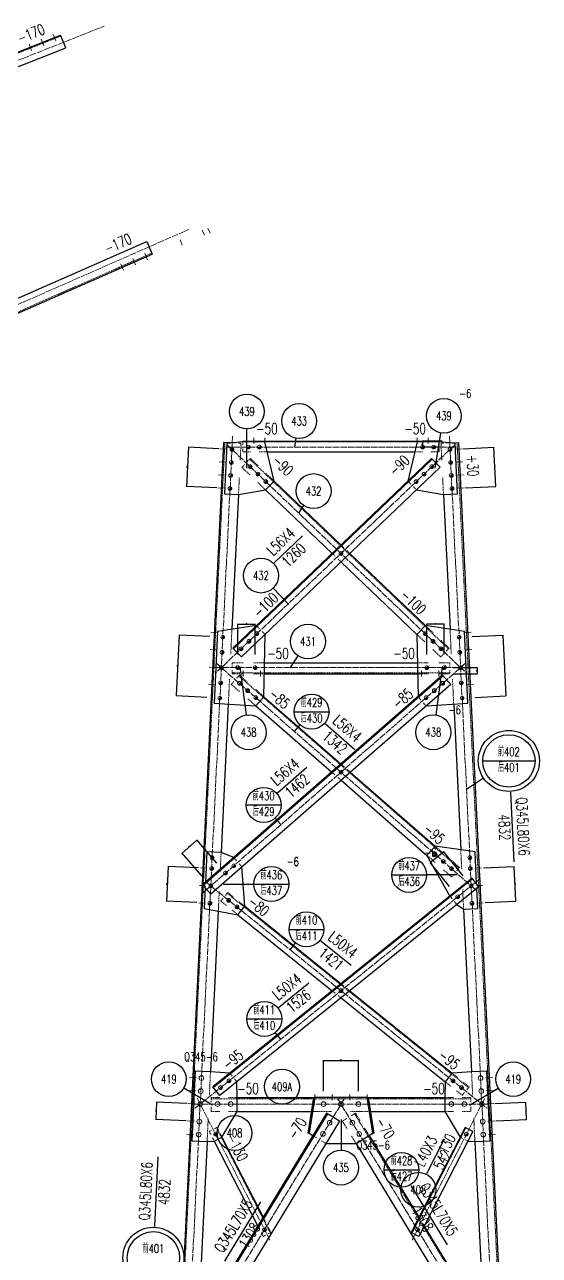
# Model space of a CAD drawing. Header units: millimetres. Extents: x -30246 to 2574, y -687 to 14024.
# Drawn here: x -18002 to -15642, y 7886 to 13531 of the extents above; entities that cross this region are included whole.
import ezdxf
from ezdxf.enums import TextEntityAlignment as Align

# ---------------------------------------------------------------- set-up
doc = ezdxf.new("R2010")
doc.units = ezdxf.units.MM
doc.header["$LTSCALE"] = 20
doc.header["$PDMODE"] = 1
doc.linetypes.add('DASHDOT2X', pattern=[1.75, 1.5, -0.125, 0, -0.125])
doc.linetypes.add('HIDDEN', pattern=[0.375, 0.25, -0.125])
for name, color, linetype, lineweight in [('1', 7, 'Continuous', 25), ('11', 1, 'Continuous', 13), ('2', 1, 'HIDDEN', 13), ('5', 7, 'Continuous', 13), ('7', 3, 'DASHDOT2X', 13)]:
    doc.layers.add(name, color=color, linetype=linetype, lineweight=lineweight)
doc.styles.get("Standard").update_dxf_attribs({"font": 'simplex', "width": 0.7, "bigfont": 'gbhzfs.shx'})
doc.dimstyles.new('dimStyle3', dxfattribs={"dimtxt": 2.5, "dimasz": 1, "dimexe": 1.25, "dimexo": 0, "dimgap": 0.63, "dimtad": 1, "dimzin": 0, "dimdsep": 46, "dimtxsty": 'standard', "dimblk": 'ARCHTICK', "dimblk1": 'ARCHTICK', "dimblk2": 'ARCHTICK', "dimcen": 0.09, "dimadec": 0, "dimazin": 0, "dimtfac": 1, "dimtdec": 1, "dimtmove": 2, "dimatfit": 3, "dimfxl": 0, "dimtolj": 1, "dimtzin": 0, "dimarcsym": 0})
doc.dimstyles.get("Standard").update_dxf_attribs({"dimtxt": 2.5, "dimasz": 1, "dimexe": 1.25, "dimexo": 0, "dimgap": 0.63, "dimtad": 1, "dimzin": 0, "dimdsep": 46, "dimtxsty": 'standard', "dimblk": 'ARCHTICK', "dimblk1": 'ARCHTICK', "dimblk2": 'ARCHTICK', "dimcen": 0.09, "dimadec": 0, "dimazin": 0, "dimtfac": 1, "dimtdec": 1, "dimtix": 1, "dimtmove": 2, "dimatfit": 3, "dimfxl": 0, "dimtolj": 1, "dimtzin": 0, "dimarcsym": 0})

# ---------------------------------------------------------------- blocks, each defined once
blk = doc.blocks.new('_ArchTick')
at = {"color": 0, "linetype": 'ByBlock', "const_width": 0.15}
blk.add_lwpolyline([(-0.5, -0.5), (0.5, 0.5)], dxfattribs=at)
blk = doc.blocks.new('*D95')
at = {"layer": '11', "color": 0, "lineweight": -2}
for p, q in [((-16037.7, 10581.8), (-15926.5, 10581.8)), ((-15927.7, 10581.8), (-15927.7, 10553.8)), ((-16037.7, 10553.8), (-15926.5, 10553.8))]:
    blk.add_line(p, q, dxfattribs=at)
at = {"layer": 'Defpoints', "color": 0}
for p in [(-16037.7, 10581.8), (-16037.7, 10553.8), (-15927.7, 10553.8)]:
    blk.add_point(p, dxfattribs=at)
at = {"layer": '11', "color": 0, "lineweight": -2}
for p, rotation in [((-15927.7, 10581.8), 90), ((-15927.7, 10553.8), 270)]:
    blk.add_blockref('_ArchTick', p, dxfattribs=dict(at, rotation=rotation))
at = {"layer": '11', "color": 0, "insert": (-15929.6, 10567.8), "char_height": 2.5, "attachment_point": 5, "rotation": 90}
blk.add_mtext('\\A1;28', dxfattribs=at)
blk = doc.blocks.new('LS_SIDE')
blk.add_line((-1, 0), (2, 0))
blk = doc.blocks.new('M20X45')
blk.add_circle((0, 0), 1)
blk = doc.blocks.new('M16X40')
blk.add_line((-0.71, -0.71), (0.71, 0.71))
blk.add_circle((0, 0), 1)
for radius in [0.8, 0.6, 0.4, 0.2]:
    blk.add_arc((0, 0), radius, 225, 45)
blk = doc.blocks.new('M16X50')
blk.add_line((-1, -1), (1, 1))
blk.add_circle((0, 0), 1)
for radius in [0.8, 0.6, 0.4, 0.2]:
    blk.add_arc((0, 0), radius, 225, 45)
blk = doc.blocks.new('*D115')
at = {"layer": '11', "color": 0, "lineweight": -2}
for p, q in [((-16631.3, 8639.5), (-16631.3, 8780.7)), ((-16631.3, 8779.5), (-16471.3, 8779.5)), ((-16471.3, 8639.5), (-16471.3, 8780.7))]:
    blk.add_line(p, q, dxfattribs=at)
at = {"layer": 'Defpoints', "color": 0}
for p in [(-16471.3, 8779.5), (-16631.3, 8639.5), (-16471.3, 8639.5)]:
    blk.add_point(p, dxfattribs=at)
at = {"layer": '11', "color": 0, "lineweight": -2, "rotation": 180}
blk.add_blockref('_ArchTick', (-16631.3, 8779.5), dxfattribs=at)
at = {"layer": '11', "color": 0, "lineweight": -2}
blk.add_blockref('_ArchTick', (-16471.3, 8779.5), dxfattribs=at)
at = {"layer": '11', "color": 0, "insert": (-16551.3, 8781.4), "char_height": 2.5, "attachment_point": 5}
blk.add_mtext('\\A1;80×2', dxfattribs=at)
blk = doc.blocks.new('*D118')
at = {"layer": '11', "color": 0, "lineweight": -2}
for p, q in [((-17396.8, 8589.2), (-17400.7, 8509.3)), ((-17257, 8582.4), (-17398.1, 8589.2)), ((-17260.9, 8502.5), (-17402, 8509.3))]:
    blk.add_line(p, q, dxfattribs=at)
at = {"layer": 'Defpoints', "color": 0}
for p in [(-17257, 8582.4), (-17400.7, 8509.3), (-17260.9, 8502.5)]:
    blk.add_point(p, dxfattribs=at)
at = {"layer": '11', "color": 0, "lineweight": -2}
for p, rotation in [((-17396.8, 8589.2), 87.22167601369665), ((-17400.7, 8509.3), 267.2216760136966)]:
    blk.add_blockref('_ArchTick', p, dxfattribs=dict(at, rotation=rotation))
at = {"layer": '11', "color": 0, "insert": (-17400.7, 8549.3), "char_height": 2.5, "attachment_point": 5, "rotation": 87.2217}
blk.add_mtext('\\A1;80', dxfattribs=at)
blk = doc.blocks.new('*D147')
at = {"layer": '11', "color": 0, "lineweight": -2}
for p, q in [((-17251.1, 11592.7), (-17259.8, 11412.9)), ((-17111.2, 11585.9), (-17252.3, 11592.8)), ((-17120, 11406.1), (-17261.1, 11413))]:
    blk.add_line(p, q, dxfattribs=at)
at = {"layer": 'Defpoints', "color": 0}
for p in [(-17111.2, 11585.9), (-17259.8, 11412.9), (-17120, 11406.1)]:
    blk.add_point(p, dxfattribs=at)
at = {"layer": '11', "color": 0, "lineweight": -2}
for p, rotation in [((-17251.1, 11592.7), 87.22167601369665), ((-17259.8, 11412.9), 267.2216760136966)]:
    blk.add_blockref('_ArchTick', p, dxfattribs=dict(at, rotation=rotation))
at = {"layer": '11', "color": 0, "insert": (-17257.4, 11502.9), "char_height": 2.5, "attachment_point": 5, "rotation": 87.2217}
blk.add_mtext('\\A1;60×3', dxfattribs=at)
blk = doc.blocks.new('*D148')
at = {"layer": '11', "color": 0, "lineweight": -2}
for p, q in [((-15991.4, 11585.9), (-15850.3, 11592.8)), ((-15851.6, 11592.7), (-15842.8, 11412.9)), ((-15982.7, 11406.1), (-15841.6, 11413))]:
    blk.add_line(p, q, dxfattribs=at)
at = {"layer": 'Defpoints', "color": 0}
for p in [(-15991.4, 11585.9), (-15982.7, 11406.1), (-15842.8, 11412.9)]:
    blk.add_point(p, dxfattribs=at)
at = {"layer": '11', "color": 0, "lineweight": -2}
for p, rotation in [((-15851.6, 11592.7), 92.77832398630339), ((-15842.8, 11412.9), 272.7783239863034)]:
    blk.add_blockref('_ArchTick', p, dxfattribs=dict(at, rotation=rotation))
at = {"layer": '11', "color": 0, "insert": (-15845.2, 11502.9), "char_height": 2.5, "attachment_point": 5, "rotation": 272.7783}
blk.add_mtext('\\A1;60×3', dxfattribs=at)
blk = doc.blocks.new('*D149')
at = {"layer": '11', "color": 0, "lineweight": -2}
for p, q in [((-17292.9, 10731.4), (-17306.5, 10451.7)), ((-17153, 10724.6), (-17294.1, 10731.4)), ((-17166.6, 10444.9), (-17307.7, 10451.8))]:
    blk.add_line(p, q, dxfattribs=at)
at = {"layer": 'Defpoints', "color": 0}
for p in [(-17153, 10724.6), (-17306.5, 10451.7), (-17166.6, 10444.9)]:
    blk.add_point(p, dxfattribs=at)
at = {"layer": '11', "color": 0, "lineweight": -2}
for p, rotation in [((-17292.9, 10731.4), 87.22167601369665), ((-17306.5, 10451.7), 267.2216760136966)]:
    blk.add_blockref('_ArchTick', p, dxfattribs=dict(at, rotation=rotation))
at = {"layer": '11', "color": 0, "insert": (-17301.6, 10591.6), "char_height": 2.5, "attachment_point": 5, "rotation": 87.2217}
blk.add_mtext('\\A1;70×4', dxfattribs=at)
blk = doc.blocks.new('*D151')
at = {"layer": '11', "color": 0, "lineweight": -2}
for p, q in [((-15949.6, 10724.6), (-15808.5, 10731.4)), ((-15809.8, 10731.4), (-15796.2, 10451.7)), ((-15936, 10444.9), (-15794.9, 10451.8))]:
    blk.add_line(p, q, dxfattribs=at)
at = {"layer": 'Defpoints', "color": 0}
for p in [(-15949.6, 10724.6), (-15936, 10444.9), (-15796.2, 10451.7)]:
    blk.add_point(p, dxfattribs=at)
at = {"layer": '11', "color": 0, "lineweight": -2}
for p, rotation in [((-15809.8, 10731.4), 92.77832398630339), ((-15796.2, 10451.7), 272.7783239863034)]:
    blk.add_blockref('_ArchTick', p, dxfattribs=dict(at, rotation=rotation))
at = {"layer": '11', "color": 0, "insert": (-15801, 10591.6), "char_height": 2.5, "attachment_point": 5, "rotation": 272.7783}
blk.add_mtext('\\A1;70×4', dxfattribs=at)
blk = doc.blocks.new('*D152')
at = {"layer": '11', "color": 0, "lineweight": -2}
for p, q in [((-16157.7, 10641.8), (-16157.7, 10783.1)), ((-16077.7, 10781.8), (-16157.7, 10781.8)), ((-16077.7, 10641.8), (-16077.7, 10783.1))]:
    blk.add_line(p, q, dxfattribs=at)
at = {"layer": 'Defpoints', "color": 0}
for p in [(-16157.7, 10781.8), (-16157.7, 10641.8), (-16077.7, 10641.8)]:
    blk.add_point(p, dxfattribs=at)
at = {"layer": '11', "color": 0, "lineweight": -2, "rotation": 180}
blk.add_blockref('_ArchTick', (-16157.7, 10781.8), dxfattribs=at)
at = {"layer": '11', "color": 0, "lineweight": -2}
blk.add_blockref('_ArchTick', (-16077.7, 10781.8), dxfattribs=at)
at = {"layer": '11', "color": 0, "insert": (-16117.7, 10783.7), "char_height": 2.5, "attachment_point": 5}
blk.add_mtext('\\A1;80', dxfattribs=at)
blk = doc.blocks.new('*D153')
at = {"layer": '11', "color": 0, "lineweight": -2}
for p, q in [((-17344.4, 9670.3), (-17352.1, 9510.4)), ((-17204.5, 9663.5), (-17345.6, 9670.3)), ((-17212.3, 9503.7), (-17353.4, 9510.5))]:
    blk.add_line(p, q, dxfattribs=at)
at = {"layer": 'Defpoints', "color": 0}
for p in [(-17204.5, 9663.5), (-17352.1, 9510.4), (-17212.3, 9503.7)]:
    blk.add_point(p, dxfattribs=at)
at = {"layer": '11', "color": 0, "lineweight": -2}
for p, rotation in [((-17344.4, 9670.3), 87.22167601369665), ((-17352.1, 9510.4), 267.2216760136966)]:
    blk.add_blockref('_ArchTick', p, dxfattribs=dict(at, rotation=rotation))
at = {"layer": '11', "color": 0, "insert": (-17350.2, 9590.4), "char_height": 2.5, "attachment_point": 5, "rotation": 87.2217}
blk.add_mtext('\\A1;80×2', dxfattribs=at)
blk = doc.blocks.new('*D156')
at = {"layer": '11', "color": 0, "lineweight": -2}
for p, q in [((-15898.1, 9663.5), (-15757, 9670.3)), ((-15758.3, 9670.3), (-15750.5, 9510.4)), ((-15890.3, 9503.7), (-15749.3, 9510.5))]:
    blk.add_line(p, q, dxfattribs=at)
at = {"layer": 'Defpoints', "color": 0}
for p in [(-15898.1, 9663.5), (-15890.3, 9503.7), (-15750.5, 9510.4)]:
    blk.add_point(p, dxfattribs=at)
at = {"layer": '11', "color": 0, "lineweight": -2}
for p, rotation in [((-15758.3, 9670.3), 92.77832398630339), ((-15750.5, 9510.4), 272.7783239863034)]:
    blk.add_blockref('_ArchTick', p, dxfattribs=dict(at, rotation=rotation))
at = {"layer": '11', "color": 0, "insert": (-15752.4, 9590.4), "char_height": 2.5, "attachment_point": 5, "rotation": 272.7783}
blk.add_mtext('\\A1;80×2', dxfattribs=at)
blk = doc.blocks.new('*D157')
at = {"layer": '11', "color": 0, "lineweight": -2}
for p, q in [((-16079.6, 9736.4), (-16141.9, 9686.2)), ((-15991.8, 9627.4), (-16080.4, 9737.4)), ((-16054.1, 9577.2), (-16142.7, 9687.2))]:
    blk.add_line(p, q, dxfattribs=at)
at = {"layer": 'Defpoints', "color": 0}
for p in [(-16141.9, 9686.2), (-15991.8, 9627.4), (-16054.1, 9577.2)]:
    blk.add_point(p, dxfattribs=at)
at = {"layer": '11', "color": 0, "lineweight": -2}
for p, rotation in [((-16079.6, 9736.4), 38.85137314955126), ((-16141.9, 9686.2), 218.8513731495513)]:
    blk.add_blockref('_ArchTick', p, dxfattribs=dict(at, rotation=rotation))
at = {"layer": '11', "color": 0, "insert": (-16111.9, 9712.8), "char_height": 2.5, "attachment_point": 5, "rotation": 38.8514}
blk.add_mtext('\\A1;80', dxfattribs=at)

msp = doc.modelspace()

# ---------------------------------------------------------------- linework, layer by layer
at = {"layer": '1'}
for p, q in [((-20093.53146, 12588.8704), (-17836.98075, 13483.64399)), ((-17813.7588, 13425.08), (-17836.98075, 13483.64399)), ((-20042.4219, 12541.36448), (-17813.7588, 13425.08)), ((-19637.06994, 11571.45252), (-17442.35006, 12536.38618)), ((-17442.35006, 12536.38618), (-17416.99389, 12478.71414)), ((-19639.17664, 11501.70611), (-17416.99389, 12478.71414)), ((-16982.87166, 11496.76911), (-16982.87166, 11676.76911)), ((-16763.12453, 11593.00495), (-16756.27645, 11634.09343)), ((-16119.76673, 11496.76911), (-16092.91865, 11657.85759)), ((-17089.81607, 11614.92031), (-17292.90233, 7430.07227)), ((-17045.12516, 11612.75151), (-17089.81607, 11614.92031)), ((-17075.07606, 11609.19911), (-17086.2246, 11379.46947)), ((-17000.83253, 11618.00495), (-17075.07606, 11609.19911)), ((-17000.83253, 11621.00495), (-16101.80587, 11621.00495)), ((-17000.83253, 11618.00495), (-17000.83253, 11621.00495)), ((-16900.83253, 11618.00495), (-17000.83253, 11618.00495)), ((-16858.416, 11437.51236), (-16900.83253, 11618.00495)), ((-16201.80587, 11618.00495), (-16244.20084, 11437.60408)), ((-16101.80587, 11618.00495), (-16201.80587, 11618.00495)), ((-16101.80587, 11618.00495), (-16101.80587, 11621.00495)), ((-16027.56233, 11609.19911), (-16101.80587, 11618.00495)), ((-16057.51323, 11612.75151), (-16012.82232, 11614.92031)), ((-16016.4138, 11379.46947), (-16027.56233, 11609.19911)), ((-16012.82232, 11614.92031), (-15791.69266, 7058.26509)), ((-16135.7682, 11541.13486), (-17046.92996, 10671.16348)), ((-16133.00595, 11538.24182), (-17044.16771, 10668.27044)), ((-16889.78733, 11571.00495), (-16212.85107, 11571.00495)), ((-16097.09664, 11500.63233), (-16135.7682, 11541.13486)), ((-16097.09664, 11500.63233), (-17008.2584, 10630.66094)), ((-16897.08752, 11397.00985), (-16858.416, 11437.51236)), ((-16858.42714, 11437.55975), (-16551.3372, 11144.35226)), ((-17086.2246, 11379.46947), (-17021.301, 11376.31879)), ((-17021.301, 11376.31879), (-17051.32056, 10757.72796)), ((-17021.301, 11376.31879), (-16897.08752, 11397.00985)), ((-16897.06953, 11397.02869), (-16591.88344, 11105.63897)), ((-16205.58637, 11397.04703), (-16205.55087, 11397.00985)), ((-16205.55087, 11397.00985), (-16081.33739, 11376.31879)), ((-16081.33739, 11376.31879), (-16016.4138, 11379.46947)), ((-16081.33739, 11376.31879), (-16051.31783, 10757.72796)), ((-16745.42175, 11290.94965), (-16722.00027, 11325.39663)), ((-16857.57348, 11062.11801), (-16728.10888, 11185.72997)), ((-16551.33756, 11066.92603), (-16202.88739, 10734.22805)), ((-16510.79132, 11105.63931), (-16164.21549, 10774.73094)), ((-16794.02528, 10873.9223), (-16863.08224, 10946.24889)), ((-17116.87618, 10747.85493), (-17132.87191, 10418.24283)), ((-16938.46566, 10774.7245), (-17116.87618, 10747.85493)), ((-16904.5329, 10448.27744), (-16899.75101, 10734.22805)), ((-16899.75101, 10734.22805), (-16899.76852, 10734.24639)), ((-16164.21549, 10774.73094), (-16202.88739, 10734.22805)), ((-16202.88739, 10734.22805), (-16198.10591, 10448.30238)), ((-15985.76221, 10747.85493), (-16164.21549, 10774.73094)), ((-15969.76648, 10418.24283), (-15985.76221, 10747.85493)), ((-17008.2584, 10630.66094), (-17046.92996, 10671.16348)), ((-16782.75289, 10581.83709), (-16747.12891, 10635.27306)), ((-17014.98625, 10585.41097), (-16985.55935, 10364.7092)), ((-16901.93151, 10603.83709), (-16200.70689, 10603.83709)), ((-16087.65214, 10585.41097), (-16117.07904, 10364.7092)), ((-16085.16549, 10546.99161), (-17185.73907, 9585.29198)), ((-16082.53349, 10543.97954), (-17183.10707, 9582.27991)), ((-16048.3175, 10504.8226), (-17148.89108, 9543.12297)), ((-16902.76765, 10553.83709), (-16199.87075, 10553.83709)), ((-16048.3175, 10504.8226), (-16085.16549, 10546.99161)), ((-16941.3807, 10406.10863), (-16904.5329, 10448.27744)), ((-16904.53248, 10448.30238), (-16551.3192, 10139.6587)), ((-17132.87191, 10418.24283), (-16941.3807, 10406.10863)), ((-17067.99492, 10414.13178), (-17101.0235, 9733.5364)), ((-16941.36835, 10406.12277), (-16593.8724, 10102.47499)), ((-16161.27005, 10406.12277), (-16161.25769, 10406.10863)), ((-16161.25769, 10406.10863), (-15969.76648, 10418.24283)), ((-16034.64347, 10414.13178), (-16002.22293, 9746.06563)), ((-16766.25327, 10379.74137), (-16606.25327, 10379.74137)), ((-16765.21325, 10289.3792), (-16738.89326, 10319.49992)), ((-16622.99976, 10324.46939), (-16488.20952, 10206.68742)), ((-16842.68372, 10007.23452), (-16707.89348, 10125.01649)), ((-15901.72736, 10153.79914), (-15661.72736, 10153.79914)), ((-16551.3192, 10065.29129), (-16157.0622, 9720.78292)), ((-16508.76599, 10102.47499), (-16120.21421, 9762.95194)), ((-15975.67565, 10024.24582), (-15898.14386, 10076.0354)), ((-15774.74741, 10009.96841), (-15759.28487, 9691.34338)), ((-16985.93724, 9951.96253), (-16825.93724, 9951.96253)), ((-16826.97726, 9861.60036), (-16853.29725, 9891.72109)), ((-17165.94709, 9736.68708), (-17172.74303, 9596.64814)), ((-17101.0235, 9733.5364), (-17165.94709, 9736.68708)), ((-17042.63265, 9710.34128), (-17101.0235, 9733.5364)), ((-16120.21421, 9762.95194), (-16157.0622, 9720.78292)), ((-16157.0622, 9720.78292), (-16051.60968, 9534.25428)), ((-15936.6913, 9736.68708), (-16120.21421, 9762.95194)), ((-15929.57275, 9590.00035), (-15936.6913, 9736.68708)), ((-17042.6324, 9710.34099), (-17042.63265, 9710.34128)), ((-16992.62762, 9487.21211), (-17005.78451, 9668.17189)), ((-15950.36201, 9615.80944), (-17138.77484, 8658.5411)), ((-15947.85279, 9612.69434), (-17136.26562, 8655.42601)), ((-16318.93265, 9630.69533), (-16158.93265, 9630.69533)), ((-16018.93265, 9630.69533), (-16158.93265, 9630.69533)), ((-15918.99681, 9576.87071), (-15950.36201, 9615.80944)), ((-17148.89108, 9543.12297), (-17185.73907, 9585.29198)), ((-17173.94892, 9571.79928), (-17178.54979, 9476.99269)), ((-15918.99681, 9576.87071), (-17107.40964, 8619.60238)), ((-17090.71958, 9589.14741), (-16950.71958, 9589.14741)), ((-16950.71958, 9589.14741), (-16790.71958, 9589.14741)), ((-15924.08861, 9476.99269), (-15928.56169, 9569.16619)), ((-17023.99282, 9448.27339), (-16992.62762, 9487.21211)), ((-16992.62762, 9487.21211), (-16551.3192, 9131.73751)), ((-16020.24663, 9495.31383), (-16020.22586, 9495.28804)), ((-16020.22586, 9495.28804), (-15989.0122, 9473.84202)), ((-17178.54979, 9476.99269), (-17023.99282, 9448.27339)), ((-17114.05488, 9465.00845), (-17149.85205, 8727.36267)), ((-17023.99282, 9448.27339), (-16591.17228, 9099.63579)), ((-15989.0122, 9473.84202), (-15924.08861, 9476.99269)), ((-15989.0122, 9473.84202), (-15952.78635, 8727.36267)), ((-16789.68032, 9381.28417), (-16629.68032, 9381.28417)), ((-16784.9568, 9287.83124), (-16759.86464, 9318.98222)), ((-16644.26327, 9328.59064), (-16504.86264, 9216.30322)), ((-16837.56161, 9023.15535), (-16698.16098, 9135.44277)), ((-16511.46611, 9099.63579), (-16041.741, 8721.27151)), ((-16551.3192, 9067.53407), (-16073.1062, 8682.33278)), ((-16982.97867, 8970.46181), (-16822.97867, 8970.46181)), ((-16827.70219, 8877.00888), (-16852.79435, 8908.15986)), ((-17219.76976, 8730.7557), (-17235.28077, 8411.13184)), ((-17149.85205, 8727.36267), (-17219.76976, 8730.7557)), ((-17060.89739, 8721.27151), (-17149.85205, 8727.36267)), ((-16041.741, 8721.27151), (-16073.1062, 8682.33278)), ((-15952.78635, 8727.36267), (-16041.741, 8721.27151)), ((-15882.86863, 8730.7557), (-15952.78635, 8727.36267)), ((-15867.35762, 8411.13184), (-15882.86863, 8730.7557)), ((-17140.93107, 8574.1694), (-17272.33163, 8653.00974)), ((-17107.40964, 8619.60238), (-17138.77484, 8658.5411)), ((-17027.07581, 8609.47786), (-17029.53219, 8682.33278)), ((-16073.1062, 8682.33278), (-16075.56258, 8609.47786)), ((-15961.70733, 8574.1694), (-15830.30676, 8653.00974)), ((-17027.07581, 8609.47786), (-16671.3192, 8609.47786)), ((-17027.07581, 8546.47786), (-17027.07581, 8609.47786)), ((-16677.2456, 8610.41475), (-16703.10969, 8446.80923)), ((-16671.3192, 8609.47786), (-16697.18329, 8445.87234)), ((-16677.2456, 8610.41475), (-16671.3192, 8609.47786)), ((-16431.3192, 8609.47786), (-16671.3192, 8609.47786)), ((-16431.3192, 8609.47786), (-16425.39272, 8610.41427)), ((-16431.3192, 8609.47786), (-16075.56258, 8609.47786)), ((-16405.46803, 8445.86667), (-16431.3192, 8609.47786)), ((-16399.54155, 8446.80307), (-16425.39272, 8610.41427)), ((-16075.56258, 8609.47786), (-16075.56258, 8546.47786)), ((-16617.65061, 8537.92975), (-17298.45153, 7420.96791)), ((-16613.38118, 8535.32748), (-17294.1821, 7418.36564)), ((-17097.12459, 8428.36662), (-17027.07581, 8546.47786)), ((-17027.07581, 8546.47786), (-16681.27875, 8546.47786)), ((-16557.87859, 8501.49802), (-16617.65061, 8537.92975)), ((-16421.36497, 8546.47786), (-16075.56258, 8546.47786)), ((-16075.56258, 8546.47786), (-16005.5138, 8428.36662)), ((-16557.87859, 8501.49802), (-17238.67951, 7384.53618)), ((-16551.32217, 8508.48723), (-16551.32217, 8368.48723)), ((-15982.7125, 8472.85931), (-16229.70688, 7990.80928)), ((-15980.04277, 8471.49105), (-16227.03716, 7989.44102)), ((-15947.11622, 8454.61588), (-15982.7125, 8472.85931)), ((-17132.72057, 8410.12317), (-17097.12459, 8428.36662)), ((-17097.16061, 8428.34816), (-16908.656, 8060.48928)), ((-16697.18329, 8445.87234), (-16703.10969, 8446.80923)), ((-16697.18329, 8445.87234), (-16680.10522, 8435.46306)), ((-16482.31776, 8399.02588), (-16405.46803, 8445.86667)), ((-16422.54575, 8435.4576), (-16193.99857, 8060.49991)), ((-16399.54155, 8446.80307), (-16405.46803, 8445.86667)), ((-15947.11622, 8454.61588), (-16194.11061, 7972.56585)), ((-16158.3927, 8261.5682), (-16076.76718, 8420.8738)), ((-16005.5138, 8428.36662), (-16005.51064, 8428.36499)), ((-17235.28077, 8411.13184), (-17165.36305, 8407.73881)), ((-17165.36305, 8407.73881), (-17201.85703, 7655.73453)), ((-17165.36305, 8407.73881), (-17132.72057, 8410.12317)), ((-17132.76134, 8410.12019), (-16933.07094, 8020.4327)), ((-16620.33306, 8399.03155), (-16482.31776, 8399.02588)), ((-16482.31776, 8399.02588), (-16009.76355, 7623.74685)), ((-15969.9137, 8410.12286), (-15937.27534, 8407.73881)), ((-15937.27534, 8407.73881), (-15867.35762, 8411.13184)), ((-15937.27534, 8407.73881), (-15900.78492, 7655.80782)), ((-17404.50964, 8018.53436), (-17389.0471, 8337.15939)), ((-16354.08422, 8278.35088), (-16194.08422, 8278.35088)), ((-16230.36513, 8206.62472), (-16064.33667, 7934.23612)), ((-17084.23405, 7858.88869), (-16918.20888, 8131.27929)), ((-16169.5808, 8020.43979), (-15949.99146, 7660.17844)), ((-16194.11061, 7972.56585), (-16229.70688, 7990.80928))]:
    msp.add_line(p, q, dxfattribs=at)
for centre, radius in [((-16982.87166, 11756.76911), 80), ((-16079.76673, 11736.76911), 80), ((-16743.12453, 11713.00495), 80), ((-16677.01871, 11391.55295), 80), ((-16918.32781, 11004.11016), 80), ((-16702.75289, 10701.83709), 80), ((-16686.25327, 10379.74137), 80), ((-16974.98625, 10285.41097), 80), ((-16127.65214, 10285.41097), 80), ((-15781.72736, 10153.79914), 140), ((-15781.72736, 10153.79914), 120), ((-16905.93724, 9951.96253), 80), ((-16238.93265, 9630.69533), 80), ((-16870.71958, 9589.14741), 80), ((-16709.68032, 9381.28417), 80), ((-16902.97867, 8970.46181), 80), ((-17340.93107, 8694.1694), 80), ((-15761.70733, 8694.1694), 80), ((-16821.62184, 8659.47786), 80), ((-17039.45141, 8447.30108), 80), ((-16551.32217, 8288.48723), 80), ((-16274.08422, 8278.35088), 80), ((-16196.69742, 8186.81027), 80), ((-17411.48959, 7874.70362), 140), ((-17411.48959, 7874.70362), 120)]:
    msp.add_circle(centre, radius, dxfattribs=at)
at = {"layer": '2'}
for p, q in [((-20091.68845, 12584.22247), (-17835.13774, 13478.99606)), ((-19641.18904, 11506.28325), (-17419.00628, 12483.29129)), ((-17083.82312, 11614.62948), (-17318.0402, 6788.29163)), ((-17033.38681, 11612.18186), (-17045.12516, 11612.75151)), ((-17009.91011, 11611.04256), (-17021.64846, 11611.61221)), ((-17009.91011, 11611.04256), (-17013.70707, 11532.8013)), ((-17000.83253, 11602.33828), (-17000.83253, 11618.00495)), ((-17000.83253, 11617.00495), (-16101.80587, 11617.00495)), ((-17000.83253, 11571.00495), (-17000.83253, 11586.67161)), ((-16101.80587, 11602.33828), (-16101.80587, 11618.00495)), ((-16101.80587, 11571.00495), (-16101.80587, 11586.67161)), ((-16092.72829, 11611.04256), (-16080.98994, 11611.61221)), ((-16092.72829, 11611.04256), (-16088.93132, 11532.8013)), ((-16069.25158, 11612.18186), (-16057.51323, 11612.75151)), ((-16018.81527, 11614.62948), (-15784.59819, 6788.29163)), ((-17000.83253, 11571.00495), (-16963.81746, 11571.00495)), ((-16979.778, 11527.61591), (-16966.88736, 11541.11688)), ((-16969.64964, 11538.22381), (-16058.48788, 10668.25243)), ((-16966.88736, 11541.11688), (-16930.73395, 11506.59784)), ((-16926.80239, 11571.00495), (-16889.78733, 11571.00495)), ((-16212.85107, 11571.00495), (-16175.836, 11571.00495)), ((-16138.82094, 11571.00495), (-16101.80587, 11571.00495)), ((-17005.55926, 11500.61399), (-16992.66863, 11514.11495)), ((-17005.55926, 11500.61399), (-16969.39602, 11466.08556)), ((-16894.58055, 11472.07879), (-16858.42714, 11437.55975)), ((-17017.50404, 11454.56005), (-17021.301, 11376.31879)), ((-16933.23278, 11431.55712), (-16897.06953, 11397.02869)), ((-16244.21521, 11437.54293), (-16244.2224, 11437.51236)), ((-16244.2224, 11437.51236), (-16231.34372, 11424.02392)), ((-16244.20084, 11437.60408), (-16244.20803, 11437.5735)), ((-16218.46505, 11410.53547), (-16205.58637, 11397.04703)), ((-16085.13436, 11454.56005), (-16081.33739, 11376.31879)), ((-16551.3372, 11144.35226), (-16537.82191, 11131.44794)), ((-16591.88344, 11105.63897), (-16578.36814, 11092.73466)), ((-16564.85285, 11079.83034), (-16551.33756, 11066.92603)), ((-16524.30661, 11118.54363), (-16510.79132, 11105.63931)), ((-17051.32056, 10757.72796), (-17056.87868, 10643.1959)), ((-16938.45141, 10774.72665), (-16938.46566, 10774.7245)), ((-16938.42291, 10774.73094), (-16938.43716, 10774.7288)), ((-16925.53811, 10761.23609), (-16938.42291, 10774.73094)), ((-16899.76852, 10734.24639), (-16912.65331, 10747.74124)), ((-16202.88739, 10734.22805), (-16166.72409, 10699.69957)), ((-16164.21549, 10774.73094), (-16128.05219, 10740.20246)), ((-16051.31783, 10757.72796), (-16045.75971, 10643.1959)), ((-16091.8889, 10705.67398), (-16055.7256, 10671.1455)), ((-16068.61624, 10657.64453), (-16055.7256, 10671.1455)), ((-16130.5608, 10665.17109), (-16094.3975, 10630.6426)), ((-16094.3975, 10630.6426), (-16081.50687, 10644.14357)), ((-17049.90343, 10603.83709), (-17049.90343, 10587.17042)), ((-17049.90343, 10603.83709), (-17000.57946, 10603.83709)), ((-17049.90343, 10570.50375), (-17049.90343, 10553.83709)), ((-17049.90343, 10557.83709), (-16052.73496, 10557.83709)), ((-16951.25548, 10603.83709), (-16901.93151, 10603.83709)), ((-16200.70689, 10603.83709), (-16151.38291, 10603.83709)), ((-16102.05894, 10603.83709), (-16052.73496, 10603.83709)), ((-16052.73496, 10603.83709), (-16052.73496, 10587.17042)), ((-16052.73496, 10570.50375), (-16052.73496, 10553.83709)), ((-17062.4368, 10528.66384), (-17067.99492, 10414.13178)), ((-17054.32089, 10504.8226), (-17042.03823, 10518.87893)), ((-17054.32089, 10504.8226), (-17016.67004, 10471.92265)), ((-17049.90343, 10553.83709), (-17000.85817, 10553.83709)), ((-17029.75557, 10532.93527), (-17017.4729, 10546.99161)), ((-17020.1049, 10543.97954), (-16009.89349, 9661.23989)), ((-17017.4729, 10546.99161), (-16979.8261, 10514.0952)), ((-16951.81291, 10553.83709), (-16902.76765, 10553.83709)), ((-16199.87075, 10553.83709), (-16150.82548, 10553.83709)), ((-16101.78022, 10553.83709), (-16052.73496, 10553.83709)), ((-16040.20159, 10528.66384), (-16034.64347, 10414.13178)), ((-16942.17929, 10481.19879), (-16904.53248, 10448.30238)), ((-16198.10591, 10448.30238), (-16198.10577, 10448.29407)), ((-16198.10563, 10448.28576), (-16198.10549, 10448.27744)), ((-16198.10549, 10448.27744), (-16185.82701, 10434.22589)), ((-16979.0192, 10439.02271), (-16941.36835, 10406.12277)), ((-16173.54853, 10420.17433), (-16161.27005, 10406.12277)), ((-16551.3192, 10139.6587), (-16537.1348, 10127.26413)), ((-16522.9504, 10114.86956), (-16508.76599, 10102.47499)), ((-16593.8724, 10102.47499), (-16579.688, 10090.08043)), ((-16565.5036, 10077.68586), (-16551.3192, 10065.29129)), ((-17101.0235, 9733.5364), (-17105.36729, 9644.02708)), ((-16157.0622, 9720.78292), (-16119.41129, 9687.88293)), ((-16120.21421, 9762.95194), (-16082.5633, 9730.05194)), ((-16002.22293, 9746.06563), (-15997.81935, 9655.32442)), ((-17030.34977, 9696.2847), (-17042.6324, 9710.34099)), ((-17005.78453, 9668.17212), (-17018.06715, 9682.22841)), ((-17005.78452, 9668.17204), (-17005.78453, 9668.17212)), ((-17005.78451, 9668.17189), (-17005.78452, 9668.17197)), ((-16081.76039, 9654.98294), (-16044.10948, 9622.08295)), ((-16044.9124, 9697.15195), (-16007.26149, 9664.25196)), ((-16019.54416, 9650.19563), (-16007.26149, 9664.25196)), ((-16044.10948, 9622.08295), (-16031.82682, 9636.13929)), ((-17173.54696, 9580.08224), (-17173.94892, 9571.79928)), ((-17172.74303, 9596.64814), (-17173.145, 9588.36519)), ((-17109.71108, 9554.51777), (-17114.05488, 9465.00845)), ((-17080.96013, 9536.96294), (-17070.50507, 9549.94251)), ((-17073.01428, 9546.82742), (-15966.37277, 8655.42601)), ((-17070.50507, 9549.94251), (-17044.54592, 9529.03238)), ((-15993.41578, 9564.58322), (-15989.0122, 9473.84202)), ((-15929.23573, 9583.05563), (-15929.57275, 9590.00035)), ((-15928.56169, 9569.16619), (-15928.89871, 9576.11091)), ((-17101.87027, 9511.00379), (-17091.4152, 9523.98337)), ((-17101.87027, 9511.00379), (-17075.91112, 9490.09366)), ((-17018.58677, 9508.12225), (-16992.62762, 9487.21211)), ((-16051.60968, 9534.25428), (-16051.6069, 9534.24937)), ((-16051.60413, 9534.24446), (-16051.60135, 9534.23955)), ((-16051.60135, 9534.23955), (-16041.14978, 9521.26431)), ((-16030.6982, 9508.28907), (-16020.24663, 9495.31383)), ((-17049.95197, 9469.18352), (-17023.99282, 9448.27339)), ((-16591.17228, 9099.63579), (-16577.88792, 9088.93522)), ((-16551.3192, 9131.73751), (-16538.03484, 9121.03694)), ((-16524.75047, 9110.33637), (-16511.46611, 9099.63579)), ((-16564.60356, 9078.23465), (-16551.3192, 9067.53407)), ((-17149.85205, 8727.36267), (-17155.02238, 8620.82138)), ((-17050.44233, 8708.29193), (-17060.89739, 8721.27151)), ((-17029.53219, 8682.33278), (-17039.98726, 8695.31236)), ((-16041.741, 8721.27151), (-16015.78185, 8700.36137)), ((-15952.78635, 8727.36267), (-15947.61601, 8620.82138)), ((-17029.53219, 8682.33278), (-17029.53219, 8682.33278)), ((-17029.53219, 8682.33278), (-17029.53219, 8682.33278)), ((-16073.1062, 8682.33278), (-16047.14706, 8661.42265)), ((-16021.18791, 8640.51251), (-15995.22876, 8619.60238)), ((-15989.82271, 8679.45124), (-15963.86356, 8658.5411)), ((-15974.31862, 8645.56153), (-15963.86356, 8658.5411)), ((-17147.07581, 8588.47786), (-17147.07581, 8609.47786)), ((-17147.07581, 8609.47786), (-17107.07581, 8609.47786)), ((-17147.07581, 8604.47786), (-15955.56258, 8604.47786)), ((-17067.07581, 8609.47786), (-17027.07581, 8609.47786)), ((-16671.3192, 8609.47786), (-16591.3192, 8609.47786)), ((-16511.3192, 8609.47786), (-16431.3192, 8609.47786)), ((-16075.56258, 8609.47786), (-16035.56258, 8609.47786)), ((-15995.56258, 8609.47786), (-15955.56258, 8609.47786)), ((-15995.22876, 8619.60238), (-15984.77369, 8632.58195)), ((-15955.56258, 8588.47786), (-15955.56258, 8609.47786)), ((-17147.07581, 8546.47786), (-17147.07581, 8567.47786)), ((-17147.07581, 8546.47786), (-17107.07581, 8546.47786)), ((-17067.07581, 8546.47786), (-17027.07581, 8546.47786)), ((-16681.27875, 8546.47786), (-16594.64082, 8546.47786)), ((-16508.00289, 8546.47786), (-16421.36497, 8546.47786)), ((-16504.92498, 8525.77861), (-16485.00097, 8537.92252)), ((-16489.2704, 8535.32025), (-15808.46969, 7418.3891)), ((-16485.00097, 8537.92252), (-16464.18257, 8503.76755)), ((-16075.56258, 8546.47786), (-16035.56258, 8546.47786)), ((-15995.56258, 8546.47786), (-15955.56258, 8546.47786)), ((-15955.56258, 8546.47786), (-15955.56258, 8567.47786)), ((-17160.19272, 8514.2801), (-17165.36305, 8407.73881)), ((-17131.86028, 8466.82936), (-17119.99623, 8472.91093)), ((-17122.66564, 8471.54258), (-16875.61497, 7989.43348)), ((-17119.99623, 8472.91093), (-17112.38436, 8458.05668)), ((-16544.77299, 8501.4908), (-16524.84898, 8513.63471)), ((-16544.77299, 8501.4908), (-16523.95458, 8467.33583)), ((-16443.36416, 8469.61257), (-16422.54575, 8435.4576)), ((-15942.44568, 8514.2801), (-15937.27534, 8407.73881)), ((-17155.58838, 8454.66621), (-17143.72433, 8460.74778)), ((-17155.58838, 8454.66621), (-17147.97937, 8439.81754)), ((-17140.37035, 8424.96886), (-17132.76134, 8410.12019)), ((-17104.77248, 8443.20242), (-17097.16061, 8428.34816)), ((-16680.10522, 8435.46306), (-16660.18133, 8423.31922)), ((-16503.13617, 8433.18085), (-16482.31776, 8399.02588)), ((-16005.51064, 8428.36499), (-15993.64637, 8422.28438)), ((-15981.7821, 8416.20378), (-15969.91783, 8410.12317)), ((-16640.25744, 8411.17539), (-16620.33355, 8399.03155)), ((-16620.33355, 8399.03155), (-16620.33339, 8399.03155)), ((-16620.33323, 8399.03155), (-16620.33306, 8399.03155)), ((-15969.91783, 8410.12317), (-15969.91645, 8410.12307)), ((-15969.91507, 8410.12296), (-15969.9137, 8410.12286)), ((-16933.07094, 8020.4327), (-16924.8932, 8004.47417)), ((-16908.656, 8060.48928), (-16896.75252, 8037.26013)), ((-16193.99857, 8060.49991), (-16185.85931, 8047.14654)), ((-16177.72006, 8033.79316), (-16169.5808, 8020.43979)), ((-16916.71545, 7988.51564), (-16908.53771, 7972.55712)), ((-16908.53771, 7972.55712), (-16896.67366, 7978.63869)), ((-16884.84904, 8014.03098), (-16872.94556, 7990.80184)), ((-16884.80961, 7984.72026), (-16872.94556, 7990.80184))]:
    msp.add_line(p, q, dxfattribs=at)
at = {"layer": '7'}
for p, q in [((-20163.92462, 12522.23105), (-17637.79364, 13523.89934)), ((-19736.05451, 11498.43846), (-17248.39728, 12592.16538)), ((-17048.40893, 11642.94617), (-17310.25499, 6247.27833)), ((-16054.22946, 11642.94617), (-15792.3834, 6247.27833)), ((-16029.64051, 11603.75195), (-17121.61875, 10561.13816)), ((-17080.83253, 11593.00495), (-16021.80587, 11593.00495)), ((-17073.01522, 11603.73379), (-15981.03698, 10561.12)), ((-15980.14442, 10601.57708), (-17189.90562, 9544.46748)), ((-17129.90343, 10581.83709), (-15972.73496, 10581.83709)), ((-17122.49398, 10601.57708), (-15931.55823, 9560.91748)), ((-15911.31618, 9615.15919), (-17220.43905, 8560.65874)), ((-17171.85286, 9599.47659), (-15882.19935, 8560.65874)), ((-16535.71909, 8605.10279), (-17284.17917, 7377.13537)), ((-17210.75662, 8606.17539), (-16877.06082, 7954.98195)), ((-16566.933, 8605.09409), (-15818.47246, 7377.15928)), ((-15891.96006, 8606.11987), (-16225.58768, 7954.99089)), ((-17227.07581, 8579.47786), (-15875.56258, 8579.47786))]:
    msp.add_line(p, q, dxfattribs=at)

# ---------------------------------------------------------------- block references
at = {"layer": '5'}
for p, xscale, yscale, zscale, rotation in [((-17973.98635, 13422.2055), 10.75000000000024, 10.75000000000045, 10.75, 111.6298119510934), ((-17918.21112, 13444.32165), 10.75000000000024, 10.75000000000045, 10.75, 111.6298119510934), ((-17862.43589, 13466.43779), 10.75000000000024, 10.75000000000045, 10.75, 111.6298119510934), ((-17158.42169, 12590.40178), 8.749999999999806, 8.75, 8.75, 293.7304646225057), ((-17285.92515, 12535.85837), 8.749999999999726, 8.75, 8.75, 293.4679561394007), ((-17184.72487, 12580.86928), 8.749999999999806, 8.75, 8.75, 293.7304646225057), ((-17447.12249, 12472.69042), 10.74999999999998, 10.75000000000045, 10.75, 293.7328781078998), ((-17556.97399, 12424.39295), 10.74999999999998, 10.75000000000045, 10.75, 293.7328781078998), ((-17502.04824, 12448.54169), 10.74999999999998, 10.75000000000045, 10.75, 293.7328781078998), ((-16950.83253, 11618.22288), 8.75, 8.75, 8.75, 90), ((-16900.83253, 11618.22288), 8.75, 8.75, 8.75, 90), ((-16201.80587, 11618.22288), 8.75, 8.75, 8.75, 90), ((-16151.80587, 11618.22288), 8.75, 8.75, 8.75, 90), ((-17085.36944, 11584.66922), 10.75000000000036, 10.75, 10.75, 177.2216760136922), ((-16017.26896, 11584.66922), 10.75000000000036, 10.75, 10.75, 2.778323986307723), ((-17088.27775, 11524.73974), 10.75000000000036, 10.75, 10.75, 177.2216760136922), ((-16014.36064, 11524.73974), 10.75000000000036, 10.75, 10.75, 2.778323986307723), ((-17091.18607, 11464.81027), 10.75000000000036, 10.75, 10.75, 177.2216760136922), ((-16011.45233, 11464.81027), 10.75000000000036, 10.75, 10.75, 2.778323986307723), ((-17094.09438, 11404.8808), 10.75000000000036, 10.75, 10.75, 177.2216760136922), ((-16008.54401, 11404.8808), 10.75000000000036, 10.75, 10.75, 2.778323986307723), ((-17126.20013, 10743.30153), 10.75000000000036, 10.75, 10.75, 177.2216760136922), ((-15976.43827, 10743.30153), 10.75000000000036, 10.75, 10.75, 2.778323986307723), ((-17130.07788, 10663.39557), 10.75000000000036, 10.75, 10.75, 177.2216760136922), ((-15972.56052, 10663.39557), 10.75000000000036, 10.75, 10.75, 2.778323986307723), ((-17133.95563, 10583.4896), 10.75000000000036, 10.75, 10.75, 177.2216760136922), ((-16999.90343, 10559.19118), 8.75, 8.75, 8.75, 270), ((-16919.90343, 10559.19118), 8.75, 8.75, 8.75, 270), ((-16182.73496, 10559.19118), 8.75, 8.75, 8.75, 270), ((-16102.73496, 10559.19118), 8.75, 8.75, 8.75, 270), ((-15968.68277, 10583.4896), 10.75000000000036, 10.75, 10.75, 2.778323986307723), ((-17137.83338, 10503.58364), 10.75000000000036, 10.75, 10.75, 177.2216760136922), ((-15964.80501, 10503.58364), 10.75000000000036, 10.75, 10.75, 2.778323986307723), ((-17178.66407, 9662.21595), 8.74999999999955, 8.75, 8.75, 177.221676013692), ((-15923.97433, 9662.21595), 8.74999999999955, 8.75, 8.75, 2.778323986307961), ((-17182.54182, 9582.30999), 8.74999999999955, 8.75, 8.75, 177.221676013692), ((-15920.09658, 9582.30999), 8.74999999999955, 8.75, 8.75, 2.778323986307961), ((-17186.41957, 9502.40403), 8.74999999999955, 8.75, 8.75, 177.221676013692), ((-15916.21882, 9502.40403), 8.74999999999955, 8.75, 8.75, 2.778323986307961), ((-17225.31138, 8700.98932), 10.75000000000036, 10.75, 10.75, 177.2216760136922), ((-15877.32702, 8700.98932), 10.75000000000036, 10.75, 10.75, 2.778323986307723), ((-17228.21969, 8641.05985), 10.75000000000036, 10.75, 10.75, 177.2216760136922), ((-15874.4187, 8641.05985), 10.75000000000036, 10.75, 10.75, 2.778323986307723), ((-17231.12801, 8581.13038), 10.75000000000036, 10.75, 10.75, 177.2216760136922), ((-16671.3192, 8605.93962), 8.75, 8.75, 8.75, 90), ((-16591.3192, 8605.93962), 8.75, 8.75, 8.75, 90), ((-16511.3192, 8605.93962), 8.75, 8.75, 8.75, 90), ((-16431.3192, 8605.93962), 8.75, 8.75, 8.75, 90), ((-15871.51039, 8581.13038), 10.75000000000036, 10.75, 10.75, 2.778323986307723), ((-17235.00576, 8501.22441), 10.75000000000036, 10.75, 10.75, 177.2216760136922), ((-15867.63264, 8501.22441), 10.75000000000036, 10.75, 10.75, 2.778323986307723), ((-17237.91407, 8441.29494), 10.75000000000036, 10.75, 10.75, 177.2216760136922), ((-15864.72432, 8441.29494), 10.75000000000036, 10.75, 10.75, 2.778323986307723)]:
    msp.add_blockref('LS_SIDE', p, dxfattribs=dict(at, xscale=xscale, yscale=yscale, zscale=zscale, rotation=rotation))
for name, p, xscale, yscale, zscale in [('M16X40', (-17051.31754, 11583.01671), 8.75, 8.75, 8.75), ('M16X40', (-16975.83253, 11593.00495), 8.75, 8.75, 8.75), ('M16X40', (-16925.83253, 11593.00495), 8.75, 8.75, 8.75), ('M16X40', (-16176.80587, 11593.00495), 8.75, 8.75, 8.75), ('M16X40', (-16126.80587, 11593.00495), 8.75, 8.75, 8.75), ('M16X40', (-16051.32086, 11583.01671), 8.75, 8.75, 8.75), ('M16X40', (-17054.22585, 11523.08724), 8.75, 8.75, 8.75), ('M16X40', (-16048.41254, 11523.08724), 8.75, 8.75, 8.75), ('M16X40', (-17057.13417, 11463.15777), 8.75, 8.75, 8.75), ('M16X40', (-16968.14167, 11503.60119), 8.75, 8.75, 8.75), ('M16X40', (-16931.97837, 11469.07271), 8.75, 8.75, 8.75), ('M16X40', (-16170.66003, 11469.07271), 8.75, 8.75, 8.75), ('M16X40', (-16134.49673, 11503.60119), 8.75, 8.75, 8.75), ('M16X40', (-16045.50423, 11463.15777), 8.75, 8.75, 8.75), ('M16X40', (-17060.04248, 11403.2283), 8.75, 8.75, 8.75), ('M16X40', (-16895.81507, 11434.54423), 8.75, 8.75, 8.75), ('M16X40', (-16206.82332, 11434.54423), 8.75, 8.75, 8.75), ('M16X40', (-16042.59592, 11403.2283), 8.75, 8.75, 8.75), ('M16X50', (-16551.3192, 11105.62178), 8.75, 8.75, 8.75), ('M16X40', (-17093.11766, 10721.67254), 8.75, 8.75, 8.75), ('M16X40', (-16937.1686, 10737.21525), 8.75, 8.75, 8.75), ('M16X40', (-16165.46979, 10737.21525), 8.75, 8.75, 8.75), ('M16X40', (-16009.52073, 10721.67254), 8.75, 8.75, 8.75), ('M16X40', (-17009.4952, 10668.15829), 8.75, 8.75, 8.75), ('M16X40', (-16973.3319, 10702.68677), 8.75, 8.75, 8.75), ('M16X40', (-16129.3065, 10702.68677), 8.75, 8.75, 8.75), ('M16X40', (-16093.1432, 10668.15829), 8.75, 8.75, 8.75), ('M16X40', (-17096.51069, 10651.75482), 8.75, 8.75, 8.75), ('M16X40', (-16006.1277, 10651.75482), 8.75, 8.75, 8.75), ('M16X40', (-17099.90373, 10581.8371), 8.75, 8.75, 8.75), ('M16X40', (-17024.90343, 10581.83709), 8.75, 8.75, 8.75), ('M16X40', (-16944.90343, 10581.83709), 8.75, 8.75, 8.75), ('M16X40', (-16157.73496, 10581.83709), 8.75, 8.75, 8.75), ('M16X40', (-16077.73496, 10581.83709), 8.75, 8.75, 8.75), ('M16X40', (-16002.73467, 10581.8371), 8.75, 8.75, 8.75), ('M16X40', (-17103.29676, 10511.91938), 8.75, 8.75, 8.75), ('M16X40', (-17017.07144, 10509.45711), 8.75, 8.75, 8.75), ('M16X40', (-16085.56695, 10509.45711), 8.75, 8.75, 8.75), ('M16X40', (-15999.34164, 10511.91938), 8.75, 8.75, 8.75), ('M16X40', (-17106.68979, 10442.00166), 8.75, 8.75, 8.75), ('M16X40', (-16979.42054, 10476.55712), 8.75, 8.75, 8.75), ('M16X40', (-16941.76964, 10443.65713), 8.75, 8.75, 8.75), ('M16X40', (-16160.86876, 10443.65713), 8.75, 8.75, 8.75), ('M16X40', (-16123.21785, 10476.55712), 8.75, 8.75, 8.75), ('M16X40', (-15995.9486, 10442.00166), 8.75, 8.75, 8.75), ('M16X50', (-16551.3192, 10102.47499), 8.75, 8.75, 8.75), ('M16X40', (-17142.18857, 9710.50468), 8.75, 8.75, 8.75), ('M16X40', (-16119.81275, 9725.41743), 8.75, 8.75, 8.75), ('M16X40', (-15960.44983, 9710.50468), 8.75, 8.75, 8.75), ('M16X40', (-17144.61216, 9660.56345), 8.75, 8.75, 8.75), ('M16X40', (-17043.05138, 9672.79117), 8.75, 8.75, 8.75), ('M16X40', (-16082.16185, 9692.51744), 8.75, 8.75, 8.75), ('M16X40', (-16044.51094, 9659.61745), 8.75, 8.75, 8.75), ('M16X40', (-15958.02623, 9660.56345), 8.75, 8.75, 8.75), ('M16X40', (-17080.70199, 9639.89144), 8.75, 8.75, 8.75), ('M16X50', (-17148.48992, 9580.65749), 8.75, 8.75, 8.75), ('M16X50', (-15954.14848, 9580.65749), 8.75, 8.75, 8.75), ('M16X40', (-17152.36767, 9500.75152), 8.75, 8.75, 8.75), ('M16X40', (-17066.7183, 9514.79055), 8.75, 8.75, 8.75), ('M16X40', (-17027.77958, 9483.42535), 8.75, 8.75, 8.75), ('M16X40', (-16016.46005, 9530.46564), 8.75, 8.75, 8.75), ('M16X40', (-15950.27073, 9500.75152), 8.75, 8.75, 8.75), ('M16X50', (-16551.3192, 9099.63579), 8.75, 8.75, 8.75), ('M20X45', (-17191.25948, 8699.33682), 10.75000000000045, 10.75, 10.75), ('M16X40', (-17064.68415, 8686.11954), 8.75, 8.75, 8.75), ('M16X40', (-16037.95424, 8686.11954), 8.75, 8.75, 8.75), ('M20X45', (-15911.37892, 8699.33682), 10.75000000000045, 10.75, 10.75), ('M20X45', (-17194.16779, 8639.40735), 10.75000000000045, 10.75, 10.75), ('M16X40', (-17103.62288, 8654.75434), 8.75, 8.75, 8.75), ('M16X40', (-15999.01552, 8654.75434), 8.75, 8.75, 8.75), ('M20X45', (-15908.4706, 8639.40735), 10.75000000000045, 10.75, 10.75), ('M20X45', (-17197.0761, 8579.47787), 10.75000000000045, 10.75, 10.75), ('M20X45', (-17117.07581, 8579.47786), 10.75000000000045, 10.75, 10.75), ('M20X45', (-17057.07581, 8579.47786), 10.75000000000045, 10.75, 10.75), ('M20X45', (-16631.3192, 8579.47786), 10.75000000000045, 10.75, 10.75), ('M20X45', (-16551.3192, 8579.47786), 10.75000000000045, 10.75, 10.75), ('M20X45', (-16471.3192, 8579.47786), 10.75000000000045, 10.75, 10.75), ('M20X45', (-16045.56258, 8579.47786), 10.75000000000045, 10.75, 10.75), ('M20X45', (-15985.56258, 8579.47786), 10.75000000000045, 10.75, 10.75), ('M20X45', (-15905.56229, 8579.47787), 10.75000000000045, 10.75, 10.75), ('M20X45', (-17200.95386, 8499.57191), 10.75000000000045, 10.75, 10.75), ('M20X45', (-16603.36471, 8494.08896), 10.75000000000045, 10.75, 10.75), ('M20X45', (-16499.27317, 8494.11649), 10.75000000000045, 10.75, 10.75), ('M20X45', (-15901.68454, 8499.57191), 10.75000000000045, 10.75, 10.75), ('M20X45', (-17203.86217, 8439.64244), 10.75000000000045, 10.75, 10.75), ('M16X40', (-17126.40247, 8441.54445), 8.75, 8.75, 8.75), ('M20X45', (-16634.59201, 8442.85561), 10.75000000000045, 10.75, 10.75), ('M20X45', (-16468.04556, 8442.88403), 10.75000000000045, 10.75, 10.75), ('M16X40', (-15976.23593, 8441.54445), 8.75, 8.75, 8.75), ('M20X45', (-15898.77622, 8439.64244), 10.75000000000045, 10.75, 10.75), ('M16X40', (-16902.12876, 8003.91916), 8.75, 8.75, 8.75), ('M16X40', (-16200.50963, 8003.96086), 8.75, 8.75, 8.75)]:
    msp.add_blockref(name, p, dxfattribs=dict(at, xscale=xscale, yscale=yscale, zscale=zscale))

# ---------------------------------------------------------------- texts
at = {"layer": '1', "width": 0.7}
for s, rotation, p in [('-170', 21.62945009, (-17913.21342, 13513.11994)), ('-170', 23.73323997, (-17515.18613, 12552.97405)), ('-90', 43.67521734, (-16248.87522, 11543.75074)), ('-100', 316.32478266, (-16172.756, 10838.19006)), ('-85', 41.14750526, (-16231.96838, 10471.83236)), ('-95', 318.85249474, (-16086.36403, 9786.49266)), ('-95', 321.14850353, (-16016.64884, 8752.42248)), ('-70', 58.63721804, (-16727.59825, 8511.25509)), ('-130', 62.87015591, (-16045.68046, 8437.6858))]:
    msp.add_text(s, height=50, rotation=rotation, dxfattribs=at).set_placement(p, align=Align.MIDDLE_RIGHT)
for s, p in [('-6', (-16009.05605, 11807.47978)), ('-6', (-16056.94146, 10356.12165)), ('-6', (-16800.0089, 9659.85809)), ('-6', (-16168.22197, 9701.40601)), ('Q345-6', (-17270.22039, 8764.88008)), ('Q345-6', (-16480.6115, 8359.1979))]:
    msp.add_text(s, height=40, dxfattribs=at).set_placement(p, align=Align.BOTTOM_LEFT)
for s, p in [('439', (-16982.87166, 11756.76911)), ('439', (-16079.76673, 11736.76911)), ('433', (-16743.12453, 11713.00495)), ('432', (-16677.01871, 11391.55295)), ('432', (-16918.32781, 11004.11016)), ('431', (-16702.75289, 10701.83709)), ('438', (-16974.98625, 10285.41097)), ('438', (-16127.65214, 10285.41097)), ('419', (-17340.93107, 8694.1694)), ('419', (-15761.70733, 8694.1694)), ('409A', (-16821.62184, 8659.47786)), ('408', (-17039.45141, 8447.30108)), ('435', (-16551.32217, 8288.48723)), ('408', (-16196.69742, 8186.81027))]:
    msp.add_text(s, height=40, dxfattribs=at).set_placement(p, align=Align.MIDDLE_CENTER)
for p in [(-16940.83253, 11678.00495), (-16889.90343, 10646.83709), (-17027.07581, 8650.97786)]:
    msp.add_text('-50', height=50, dxfattribs=at).set_placement(p, align=Align.MIDDLE_LEFT)
for p in [(-16161.80587, 11678.00495), (-16212.73496, 10646.83709), (-16075.56258, 8650.97786)]:
    msp.add_text('-50', height=50, dxfattribs=at).set_placement(p, align=Align.MIDDLE_RIGHT)
for s, rotation, p in [('-90', 316.32478266, (-16853.78052, 11543.73258)), ('+30', 272.77832399, (-15949.98454, 11557.89915)), ('-100', 43.67521734, (-16944.36505, 10824.39683)), ('-85', 318.85249474, (-16870.67002, 10471.83236)), ('-80', 321.14850353, (-16967.53546, 9518.36309)), ('-95', 38.85149647, (-17085.98955, 8752.42248)), ('-70', 301.36347375, (-16375.05272, 8511.24871)), ('-130', 297.13229371, (-17057.02902, 8437.74789))]:
    msp.add_text(s, height=50, rotation=rotation, dxfattribs=at).set_placement(p, align=Align.MIDDLE_LEFT)
for s, rotation, p in [('L56X4', 43.67521734, (-16799.74688, 11131.15665)), ('L56X4', 318.85249474, (-16549.02464, 10273.10858)), ('L56X4', 41.14750526, (-16781.8686, 10073.65568)), ('Q345L80X6', 272.77832399, (-15757.0279, 9851.14061)), ('L50X4', 321.14850353, (-16568.28991, 9280.23467)), ('L50X4', 38.85149647, (-16774.13434, 9087.0868)), ('L40X3', 62.87015591, (-16126.47969, 8345.78109)), ('Q345L80X6', 87.22167601, (-17406.76662, 8178.33159)), ('Q345L70X5', 301.36347375, (-16138.81207, 8075.63508)), ('Q345L70X5', 58.63721804, (-17009.76035, 8000.28854))]:
    msp.add_text(s, height=50, rotation=rotation, dxfattribs=at).set_placement(p, align=Align.BOTTOM_CENTER)
for s, rotation, p in [('1260', 43.67521734, (-16785.93548, 11116.69133)), ('1342', 318.85249474, (-16562.18463, 10258.04822)), ('1462', 41.14750526, (-16768.7086, 10058.59532)), ('4832', 272.77832399, (-15777.00439, 9850.17118)), ('1421', 321.14850353, (-16580.83599, 9264.65918)), ('1526', 38.85149647, (-16761.58826, 9071.51131)), ('542', 62.87015591, (-16108.68019, 8336.66091)), ('4832', 87.22167601, (-17386.79013, 8177.36215)), ('1308', 301.36347375, (-16155.88973, 8065.22577)), ('1308', 58.63721804, (-16992.68257, 7989.87944))]:
    msp.add_text(s, height=50, rotation=rotation, dxfattribs=at).set_placement(p, align=Align.TOP_CENTER)
for s, p in [('前429', (-16686.25327, 10389.74137)), ('前402', (-15781.72736, 10163.79914)), ('前430', (-16905.93724, 9961.96253)), ('前436', (-16870.71958, 9599.14741)), ('前437', (-16238.93265, 9640.69533)), ('前410', (-16709.68032, 9391.28417)), ('前411', (-16902.97867, 8980.46181)), ('前428', (-16274.08422, 8288.35088)), ('前401', (-17411.48959, 7884.70362))]:
    msp.add_text(s, height=40, dxfattribs=at).set_placement(p, align=Align.BOTTOM_CENTER)
for s, p in [('后430', (-16686.25327, 10369.74137)), ('后401', (-15781.72736, 10143.79914)), ('后429', (-16905.93724, 9941.96253)), ('后436', (-16238.93265, 9620.69533)), ('后437', (-16870.71958, 9579.14741)), ('后411', (-16709.68032, 9371.28417)), ('后410', (-16902.97867, 8960.46181)), ('后427', (-16274.08422, 8268.35088))]:
    msp.add_text(s, height=40, dxfattribs=at).set_placement(p, align=Align.TOP_CENTER)

# ---------------------------------------------------------------- dimensions: what is measured, and where the dimension line sits
at = {"layer": '11'}
for base, p1, p2, angle, text, picture, middle in [((-17259.80739, 11412.92268), (-17111.24701, 11585.92503), (-17119.97195, 11406.13661), 87.22167601, '60×3', '*D147', (-17257.38842, 11502.9112)), ((-15842.83101, 11412.92268), (-15991.39138, 11585.92503), (-15982.66644, 11406.13661), 272.77832399, '60×3', '*D148', (-15845.24997, 11502.9112)), ((-17306.4547, 10451.69604), (-17153.04713, 10724.58085), (-17166.61927, 10444.90998), 87.22167601, '70×4', '*D149', (-17301.61214, 10591.6258)), ((-15796.18369, 10451.69604), (-15949.59126, 10724.58085), (-15936.01913, 10444.90998), 272.77832399, '70×4', '*D151', (-15801.02626, 10591.6258)), ((-16141.92052, 9686.22081), (-15991.78662, 9627.38404), (-16054.09819, 9577.19219), 38.85137315, '80', '*D157', (-16111.94406, 9712.78083)), ((-17352.13258, 9510.4459), (-17204.54164, 9663.47177), (-17212.29714, 9503.65984), 87.22167601, '80×2', '*D153', (-17350.19833, 9590.44618)), ((-15750.50582, 9510.4459), (-15898.09676, 9663.47177), (-15890.34125, 9503.65984), 272.77832399, '80×2', '*D156', (-15752.44007, 9590.44618)), ((-17400.71877, 8509.26629), (-17257.00558, 8582.38619), (-17260.88333, 8502.48023), 87.22167601, '80', '*D118', (-17400.65768, 8549.3104))]:
    dim = msp.add_linear_dim(base=base, p1=p1, p2=p2, angle=angle, text=text, dimstyle='standard', dxfattribs=at)
    dim.commit()
    dim.dimension.update_dxf_attribs({"geometry": picture, "text_midpoint": middle})
msp.add_aligned_dim(p1=(-16086.80587, 11593.00495), p2=(-16086.80587, 11621.00495), distance=90, text='28', dimstyle='dimStyle3', override={"dimtxt": 2.5}, dxfattribs=at).render()
msp.add_linear_dim(base=(-16944.90343, 10781.83709), p1=(-17024.90343, 10641.83709), p2=(-16944.90343, 10641.83709), text='80', dimstyle='standard', dxfattribs=at).render()
for base, p1, p2, text, picture, middle in [((-16157.73496, 10781.83709), (-16077.73496, 10641.83709), (-16157.73496, 10641.83709), '80', '*D152', (-16117.73496, 10783.71709)), ((-16471.3192, 8779.47786), (-16631.3192, 8639.47786), (-16471.3192, 8639.47786), '80×2', '*D115', (-16551.3192, 8781.42365))]:
    dim = msp.add_linear_dim(base=base, p1=p1, p2=p2, text=text, dimstyle='standard', dxfattribs=at)
    dim.commit()
    dim.dimension.update_dxf_attribs({"geometry": picture, "text_midpoint": middle})
dim = msp.add_aligned_dim(p1=(-16037.73496, 10581.8041), p2=(-16037.73496, 10553.83709), distance=110, text='28', dimstyle='dimStyle3', override={"dimtxt": 2.5}, dxfattribs=at)
dim.commit()
dim.dimension.update_dxf_attribs({"geometry": '*D95', "text_midpoint": (-15929.61496, 10567.82059)})
for base, p1, p2, angle, text in [((-17212.30162, 9790.49535), (-17187.9698, 9625.83866), (-17120.18188, 9685.07261), 41.14737612, '90'), ((-15701.91963, 8509.26629), (-15845.63282, 8582.38619), (-15841.75507, 8502.48023), 272.77832399, '80')]:
    msp.add_linear_dim(base=base, p1=p1, p2=p2, angle=angle, text=text, dimstyle='standard', dxfattribs=at).render()

doc.saveas('drawing.dxf')
